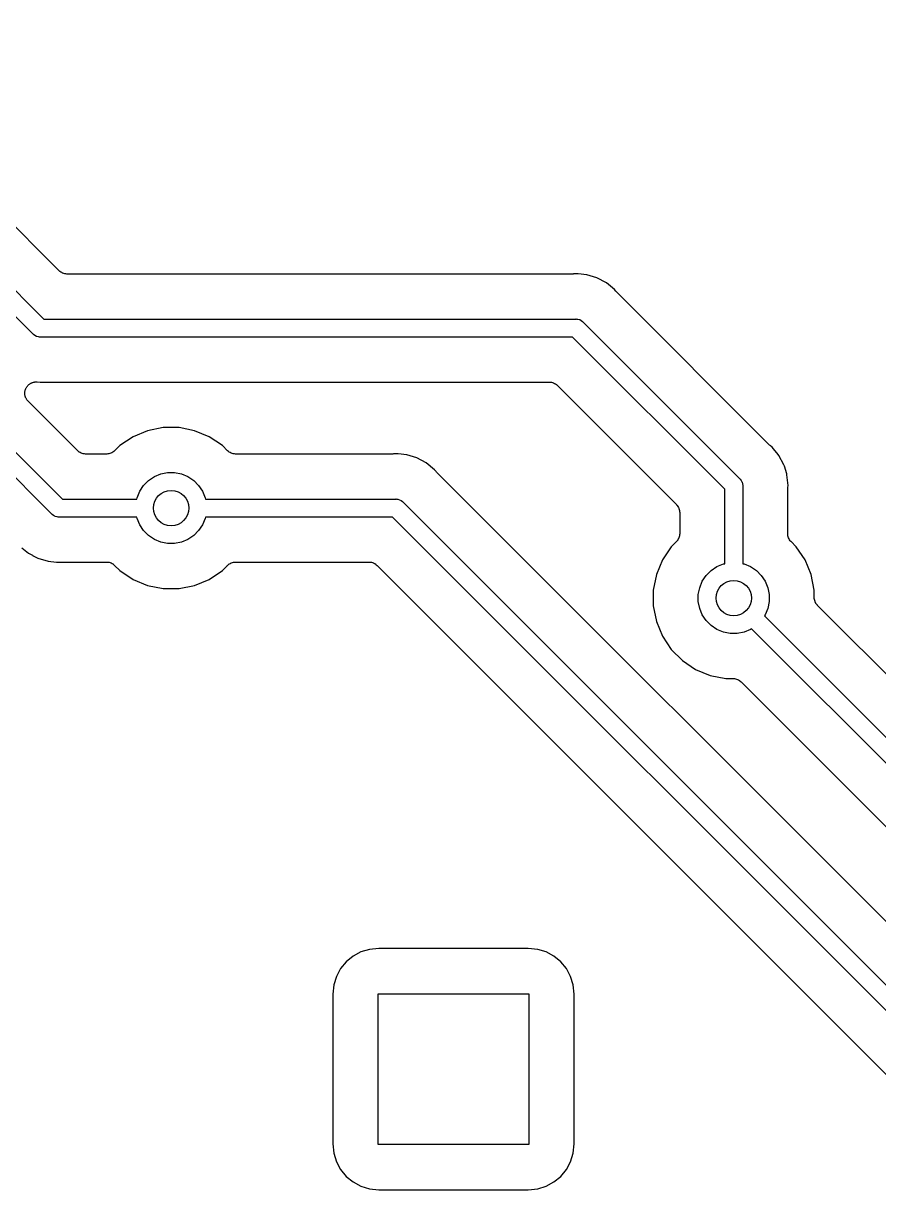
# Model space of a CAD drawing. Extents: x 1.71 to 9.75, y -6.32 to -1.22.
# Drawn here: x 6.774 to 7.154, y -4.823 to -4.305 of the extents above; entities that cross this region are included whole.
import ezdxf

# ---------------------------------------------------------------- set-up
doc = ezdxf.new("R2010")
doc.units = 0
doc.header["$MEASUREMENT"] = 0
doc.layers.add('BLACK', color=7, linetype='CONTINUOUS')

msp = doc.modelspace()

# ---------------------------------------------------------------- linework, layer by layer
at = {"layer": 'BLACK', "linetype": 'CONTINUOUS'}
for p, q in [((6.65201, -4.30461), (6.7834, -4.436)), ((6.77877, -4.44269), (6.64739, -4.3113)), ((6.79022, -4.41454), (6.71826, -4.34257)), ((6.79058, -4.41483), (6.79022, -4.41454)), ((6.79093, -4.41513), (6.79058, -4.41483)), ((6.79095, -4.41514), (6.79093, -4.41513)), ((6.79097, -4.41515), (6.79095, -4.41514)), ((6.79138, -4.41537), (6.79097, -4.41515)), ((6.79178, -4.4156), (6.79138, -4.41537)), ((6.79181, -4.4156), (6.79178, -4.4156)), ((6.79183, -4.41562), (6.79181, -4.4156)), ((6.79228, -4.41575), (6.79183, -4.41562)), ((6.79271, -4.41589), (6.79228, -4.41575)), ((6.79274, -4.41589), (6.79271, -4.41589)), ((6.79277, -4.4159), (6.79274, -4.41589)), ((6.79322, -4.41595), (6.79277, -4.4159)), ((6.79368, -4.416), (6.79322, -4.41595)), ((6.79374, -4.416), (6.79368, -4.416)), ((6.79375, -4.416), (6.79374, -4.416)), ((6.79374, -4.416), (6.79374, -4.416)), ((6.79374, -4.416), (6.79374, -4.416)), ((7.01858, -4.416), (6.79375, -4.416)), ((7.01879, -4.41598), (7.01858, -4.416)), ((7.019, -4.41598), (7.01879, -4.41598)), ((7.01907, -4.41598), (7.019, -4.41598)), ((7.02, -4.41588), (7.01907, -4.41598)), ((7.02093, -4.41598), (7.02, -4.41588)), ((7.0247, -4.41635), (7.02093, -4.41598)), ((7.02093, -4.41598), (7.02093, -4.41598)), ((7.02923, -4.41772), (7.0247, -4.41635)), ((7.0334, -4.41995), (7.02923, -4.41772)), ((7.03705, -4.42295), (7.0334, -4.41995)), ((7.03765, -4.42367), (7.03705, -4.42295)), ((7.0378, -4.42382), (7.03765, -4.42367)), ((7.03793, -4.42399), (7.0378, -4.42382)), ((7.03798, -4.42404), (7.03793, -4.42399)), ((7.10596, -4.49202), (7.03798, -4.42404)), ((6.71176, -4.43611), (6.79166, -4.516)), ((6.7834, -4.436), (7.0198, -4.436)), ((7.0198, -4.436), (7.02, -4.43598)), ((7.02, -4.43598), (7.0202, -4.436)), ((7.0202, -4.436), (7.0202, -4.436)), ((7.0202, -4.436), (7.02078, -4.43606)), ((7.02078, -4.43606), (7.02154, -4.43629)), ((7.02154, -4.43629), (7.02223, -4.43666)), ((7.02223, -4.43666), (7.02284, -4.43716)), ((7.02284, -4.43716), (7.02297, -4.43731)), ((7.02297, -4.43731), (7.09269, -4.50703)), ((6.78703, -4.52269), (6.70714, -4.4428)), ((6.7789, -4.44284), (6.77877, -4.44269)), ((6.77951, -4.44334), (6.7789, -4.44284)), ((6.7802, -4.44371), (6.77951, -4.44334)), ((6.78096, -4.44394), (6.7802, -4.44371)), ((6.78102, -4.44395), (6.78096, -4.44394)), ((6.78155, -4.444), (6.78102, -4.44395)), ((6.78174, -4.44402), (6.78155, -4.444)), ((6.78155, -4.444), (6.78155, -4.444)), ((6.78194, -4.444), (6.78174, -4.44402)), ((7.01834, -4.444), (6.78194, -4.444)), ((7.086, -4.51166), (7.01834, -4.444)), ((6.77516, -4.46772), (6.7752, -4.46749)), ((6.7752, -4.46749), (6.7753, -4.46725)), ((6.7753, -4.46725), (6.77538, -4.46701)), ((6.77538, -4.46701), (6.77549, -4.46681)), ((6.77549, -4.46681), (6.77558, -4.46659)), ((6.77558, -4.46659), (6.77572, -4.46638)), ((6.77572, -4.46638), (6.77584, -4.46616)), ((6.77584, -4.46616), (6.77599, -4.46597)), ((6.77599, -4.46597), (6.77613, -4.46578)), ((6.77613, -4.46578), (6.77631, -4.4656)), ((6.77631, -4.4656), (6.77647, -4.46541)), ((6.77647, -4.46541), (6.77665, -4.46526)), ((6.77665, -4.46526), (6.77682, -4.46509)), ((6.77682, -4.46509), (6.77703, -4.46495)), ((6.77703, -4.46495), (6.77723, -4.46479)), ((6.77723, -4.46479), (6.77744, -4.46468)), ((6.77744, -4.46468), (6.77763, -4.46455)), ((6.77763, -4.46455), (6.77787, -4.46445)), ((6.77787, -4.46445), (6.77809, -4.46434)), ((6.77809, -4.46434), (6.77832, -4.46427)), ((6.77832, -4.46427), (6.77854, -4.46418)), ((6.77854, -4.46418), (6.77878, -4.46413)), ((6.77878, -4.46413), (6.77902, -4.46406)), ((6.77902, -4.46406), (6.77926, -4.46404)), ((6.77926, -4.46404), (6.77949, -4.46399)), ((6.77949, -4.46399), (6.77975, -4.46399)), ((6.77975, -4.46399), (6.78, -4.46397)), ((6.78, -4.46397), (6.78023, -4.46399)), ((6.78023, -4.46399), (6.78047, -4.46399)), ((6.78047, -4.46399), (6.78174, -4.46412)), ((6.78174, -4.46412), (6.78268, -4.46402)), ((6.78268, -4.46402), (6.78275, -4.46402)), ((6.78275, -4.46402), (6.78296, -4.46402)), ((6.78296, -4.46402), (6.78317, -4.464)), ((6.78317, -4.464), (7.00799, -4.464)), ((7.00799, -4.464), (7.008, -4.464)), ((7.008, -4.464), (7.00801, -4.464)), ((7.00801, -4.464), (7.00801, -4.464)), ((7.00801, -4.464), (7.00806, -4.464)), ((7.00806, -4.464), (7.00852, -4.46405)), ((7.00852, -4.46405), (7.00898, -4.4641)), ((7.00898, -4.4641), (7.009, -4.46411)), ((7.009, -4.46411), (7.00903, -4.46411)), ((7.00903, -4.46411), (7.00947, -4.46425)), ((7.00947, -4.46425), (7.00991, -4.46438)), ((7.00991, -4.46438), (7.00993, -4.4644)), ((7.00993, -4.4644), (7.00996, -4.4644)), ((7.00996, -4.4644), (7.01036, -4.46463)), ((7.01036, -4.46463), (7.01077, -4.46485)), ((7.01077, -4.46485), (7.01079, -4.46486)), ((7.01079, -4.46486), (7.01081, -4.46487)), ((7.01081, -4.46487), (7.01117, -4.46517)), ((7.01117, -4.46517), (7.01152, -4.46546)), ((7.01152, -4.46546), (7.06454, -4.51848)), ((6.77498, -4.46891), (6.775, -4.46868)), ((6.775, -4.46917), (6.77498, -4.46891)), ((6.775, -4.46868), (6.77501, -4.46844)), ((6.775, -4.46942), (6.775, -4.46917)), ((6.77504, -4.46965), (6.775, -4.46942)), ((6.77501, -4.46844), (6.77506, -4.46819)), ((6.77506, -4.46989), (6.77504, -4.46965)), ((6.77506, -4.46819), (6.77508, -4.46794)), ((6.77513, -4.47013), (6.77506, -4.46989)), ((6.77508, -4.46794), (6.77516, -4.46772)), ((6.77518, -4.47038), (6.77513, -4.47013)), ((6.77527, -4.4706), (6.77518, -4.47038)), ((6.77534, -4.47082), (6.77527, -4.4706)), ((6.77545, -4.47105), (6.77534, -4.47082)), ((6.77555, -4.47128), (6.77545, -4.47105)), ((6.77568, -4.47148), (6.77555, -4.47128)), ((6.77579, -4.47169), (6.77568, -4.47148)), ((6.77594, -4.47189), (6.77579, -4.47169)), ((6.77608, -4.4721), (6.77594, -4.47189)), ((6.77625, -4.47227), (6.77608, -4.4721)), ((6.77639, -4.47245), (6.77625, -4.47227)), ((6.77644, -4.4725), (6.77639, -4.47245)), ((6.79848, -4.49454), (6.77644, -4.4725)), ((6.82957, -4.48563), (6.82307, -4.48832)), ((6.83648, -4.48425), (6.82957, -4.48563)), ((6.84352, -4.48425), (6.83648, -4.48425)), ((6.85043, -4.48563), (6.84352, -4.48425)), ((6.85693, -4.48832), (6.85043, -4.48563)), ((6.81721, -4.49223), (6.81491, -4.49454)), ((6.82307, -4.48832), (6.81721, -4.49223)), ((6.86279, -4.49223), (6.85693, -4.48832)), ((6.86509, -4.49454), (6.86279, -4.49223)), ((7.10613, -4.49216), (7.10596, -4.49202)), ((7.10627, -4.49231), (7.10613, -4.49216)), ((7.10633, -4.49235), (7.10627, -4.49231)), ((7.10705, -4.49295), (7.10633, -4.49235)), ((7.10765, -4.49367), (7.10705, -4.49295)), ((6.79883, -4.49483), (6.79848, -4.49454)), ((6.79919, -4.49513), (6.79883, -4.49483)), ((6.79921, -4.49514), (6.79919, -4.49513)), ((6.79923, -4.49515), (6.79921, -4.49514)), ((6.79964, -4.49537), (6.79923, -4.49515)), ((6.80004, -4.4956), (6.79964, -4.49537)), ((6.80007, -4.4956), (6.80004, -4.4956)), ((6.80009, -4.49562), (6.80007, -4.4956)), ((6.80053, -4.49575), (6.80009, -4.49562)), ((6.80097, -4.49589), (6.80053, -4.49575)), ((6.801, -4.49589), (6.80097, -4.49589)), ((6.80102, -4.4959), (6.801, -4.49589)), ((6.80148, -4.49595), (6.80102, -4.4959)), ((6.80194, -4.496), (6.80148, -4.49595)), ((6.80199, -4.496), (6.80194, -4.496)), ((6.802, -4.496), (6.80199, -4.496)), ((6.80199, -4.496), (6.80199, -4.496)), ((6.80201, -4.496), (6.802, -4.496)), ((6.81137, -4.496), (6.80201, -4.496)), ((6.81183, -4.49595), (6.81137, -4.496)), ((6.81229, -4.49591), (6.81183, -4.49595)), ((6.81232, -4.49591), (6.81229, -4.49591)), ((6.81234, -4.4959), (6.81232, -4.49591)), ((6.81279, -4.49577), (6.81234, -4.4959)), ((6.81323, -4.49564), (6.81279, -4.49577)), ((6.81325, -4.49563), (6.81323, -4.49564)), ((6.81328, -4.49562), (6.81325, -4.49563)), ((6.81369, -4.49541), (6.81328, -4.49562)), ((6.8141, -4.49519), (6.81369, -4.49541)), ((6.81412, -4.49518), (6.8141, -4.49519)), ((6.81414, -4.49516), (6.81412, -4.49518)), ((6.8145, -4.49487), (6.81414, -4.49516)), ((6.81486, -4.49458), (6.8145, -4.49487)), ((6.8149, -4.49455), (6.81486, -4.49458)), ((6.81491, -4.49454), (6.8149, -4.49455)), ((6.8149, -4.49455), (6.8149, -4.49455)), ((6.8149, -4.49455), (6.8149, -4.49455)), ((6.86545, -4.49483), (6.86509, -4.49454)), ((6.8658, -4.49513), (6.86545, -4.49483)), ((6.86582, -4.49514), (6.8658, -4.49513)), ((6.86584, -4.49515), (6.86582, -4.49514)), ((6.86625, -4.49537), (6.86584, -4.49515)), ((6.86666, -4.4956), (6.86625, -4.49537)), ((6.86668, -4.4956), (6.86666, -4.4956)), ((6.8667, -4.49562), (6.86668, -4.4956)), ((6.86715, -4.49575), (6.8667, -4.49562)), ((6.86759, -4.49589), (6.86715, -4.49575)), ((6.86761, -4.49589), (6.86759, -4.49589)), ((6.86764, -4.4959), (6.86761, -4.49589)), ((6.8681, -4.49595), (6.86764, -4.4959)), ((6.86856, -4.496), (6.8681, -4.49595)), ((6.86861, -4.496), (6.86856, -4.496)), ((6.86863, -4.496), (6.86861, -4.496)), ((6.86861, -4.496), (6.86861, -4.496)), ((6.86861, -4.496), (6.86861, -4.496)), ((6.93858, -4.496), (6.86863, -4.496)), ((6.93879, -4.49598), (6.93858, -4.496)), ((6.939, -4.49598), (6.93879, -4.49598)), ((6.93907, -4.49598), (6.939, -4.49598)), ((6.94, -4.49588), (6.93907, -4.49598)), ((6.94093, -4.49598), (6.94, -4.49588)), ((6.9447, -4.49635), (6.94093, -4.49598)), ((6.94093, -4.49598), (6.94093, -4.49598)), ((6.94923, -4.49772), (6.9447, -4.49635)), ((6.9534, -4.49995), (6.94923, -4.49772)), ((7.10976, -4.49625), (7.10765, -4.49367)), ((7.10765, -4.49367), (7.10765, -4.49367)), ((7.11005, -4.4966), (7.10976, -4.49625)), ((7.11228, -4.50077), (7.11005, -4.4966)), ((6.95705, -4.50295), (6.9534, -4.49995)), ((6.95765, -4.50367), (6.95705, -4.50295)), ((6.9578, -4.50382), (6.95765, -4.50367)), ((6.95793, -4.50399), (6.9578, -4.50382)), ((7.11249, -4.50145), (7.11228, -4.50077)), ((7.11352, -4.50485), (7.11249, -4.50145)), ((6.82777, -4.50996), (6.82996, -4.50777)), ((6.82996, -4.50777), (6.83254, -4.50604)), ((6.83254, -4.50604), (6.83541, -4.50486)), ((6.83541, -4.50486), (6.83845, -4.50425)), ((6.83845, -4.50425), (6.84155, -4.50425)), ((6.84155, -4.50425), (6.84459, -4.50486)), ((6.84459, -4.50486), (6.84746, -4.50604)), ((6.84746, -4.50604), (6.85004, -4.50777)), ((6.85004, -4.50777), (6.85223, -4.50996)), ((6.95798, -4.50404), (6.95793, -4.50399)), ((7.18848, -4.73454), (6.95798, -4.50404)), ((7.09269, -4.50703), (7.09284, -4.50716)), ((7.09284, -4.50716), (7.09334, -4.50777)), ((7.09334, -4.50777), (7.09363, -4.50831)), ((7.09363, -4.50831), (7.09371, -4.50846)), ((7.09371, -4.50846), (7.09394, -4.50922)), ((7.11352, -4.50486), (7.11352, -4.50485)), ((7.11365, -4.5053), (7.11352, -4.50486)), ((7.11412, -4.51), (7.11365, -4.5053)), ((6.82486, -4.51541), (6.82604, -4.51254)), ((6.82604, -4.51254), (6.82777, -4.50996)), ((6.85223, -4.50996), (6.85396, -4.51254)), ((6.85396, -4.51254), (6.85514, -4.51541)), ((7.086, -4.54474), (7.086, -4.51166)), ((7.09394, -4.50922), (7.09402, -4.51)), ((7.09402, -4.51), (7.094, -4.5102)), ((7.094, -4.5102), (7.094, -4.54474)), ((7.114, -4.51135), (7.11402, -4.51115)), ((7.114, -4.51142), (7.114, -4.51135)), ((7.114, -4.53137), (7.114, -4.51142)), ((7.11402, -4.51093), (7.11412, -4.51)), ((7.11402, -4.51115), (7.11402, -4.51093)), ((6.79166, -4.516), (6.82474, -4.516)), ((6.82474, -4.516), (6.82486, -4.51541)), ((6.85514, -4.51541), (6.85526, -4.516)), ((6.85526, -4.516), (6.9398, -4.516)), ((6.9398, -4.516), (6.94, -4.51598)), ((6.94, -4.51598), (6.9402, -4.516)), ((6.9402, -4.516), (6.9402, -4.516)), ((6.9402, -4.516), (6.94078, -4.51606)), ((6.94078, -4.51606), (6.94154, -4.51629)), ((6.94154, -4.51629), (6.94223, -4.51666)), ((6.94223, -4.51666), (6.94284, -4.51716)), ((6.94284, -4.51716), (6.94297, -4.51731)), ((6.94297, -4.51731), (7.18166, -4.756)), ((7.06454, -4.51848), (7.06455, -4.51849)), ((7.06455, -4.51849), (7.06455, -4.51849)), ((7.06455, -4.51849), (7.06455, -4.51849)), ((7.06455, -4.51849), (7.06458, -4.51853)), ((7.06458, -4.51853), (7.06487, -4.51889)), ((7.06487, -4.51889), (7.06516, -4.51925)), ((7.06516, -4.51925), (7.06518, -4.51927)), ((7.06518, -4.51927), (7.06519, -4.51929)), ((7.06519, -4.51929), (7.06541, -4.5197)), ((6.78716, -4.52284), (6.78703, -4.52269)), ((6.78777, -4.52334), (6.78716, -4.52284)), ((6.78832, -4.52364), (6.78777, -4.52334)), ((6.78846, -4.52371), (6.78832, -4.52364)), ((6.78922, -4.52394), (6.78846, -4.52371)), ((6.7893, -4.52395), (6.78922, -4.52394)), ((6.7898, -4.524), (6.7893, -4.52395)), ((6.79, -4.52402), (6.7898, -4.524)), ((6.7898, -4.524), (6.7898, -4.524)), ((6.7902, -4.524), (6.79, -4.52402)), ((6.82474, -4.524), (6.7902, -4.524)), ((6.82486, -4.52459), (6.82474, -4.524)), ((6.85526, -4.524), (6.85514, -4.52459)), ((6.93834, -4.524), (6.85526, -4.524)), ((7.17703, -4.76269), (6.93834, -4.524)), ((7.06541, -4.5197), (7.06562, -4.52011)), ((7.06562, -4.52011), (7.06563, -4.52013)), ((7.06563, -4.52013), (7.06564, -4.52016)), ((7.06564, -4.52016), (7.06577, -4.5206)), ((7.06577, -4.5206), (7.0659, -4.52104)), ((7.0659, -4.52104), (7.06591, -4.52107)), ((7.06591, -4.52107), (7.06591, -4.52109)), ((7.06591, -4.52109), (7.06595, -4.52155)), ((7.06595, -4.52155), (7.066, -4.52201)), ((7.066, -4.52201), (7.066, -4.53137)), ((6.82604, -4.52746), (6.82486, -4.52459)), ((6.82777, -4.53004), (6.82604, -4.52746)), ((6.85396, -4.52746), (6.85223, -4.53004)), ((6.85514, -4.52459), (6.85396, -4.52746)), ((6.82996, -4.53223), (6.82777, -4.53004)), ((6.83254, -4.53396), (6.82996, -4.53223)), ((6.83541, -4.53514), (6.83254, -4.53396)), ((6.84746, -4.53396), (6.84459, -4.53514)), ((6.85004, -4.53223), (6.84746, -4.53396)), ((6.85223, -4.53004), (6.85004, -4.53223)), ((7.06454, -4.53491), (7.06223, -4.53721)), ((7.06483, -4.53455), (7.06454, -4.53491)), ((7.06513, -4.5342), (7.06483, -4.53455)), ((7.06514, -4.53418), (7.06513, -4.5342)), ((7.06515, -4.53416), (7.06514, -4.53418)), ((7.06537, -4.53375), (7.06515, -4.53416)), ((7.0656, -4.53334), (7.06537, -4.53375)), ((7.06562, -4.5333), (7.0656, -4.53332)), ((7.0656, -4.53332), (7.0656, -4.53334)), ((7.06575, -4.53285), (7.06562, -4.5333)), ((7.06589, -4.53241), (7.06575, -4.53285)), ((7.0659, -4.53236), (7.06589, -4.53239)), ((7.06589, -4.53239), (7.06589, -4.53241)), ((7.06595, -4.5319), (7.0659, -4.53236)), ((7.066, -4.53144), (7.06595, -4.5319)), ((7.066, -4.53137), (7.066, -4.53139)), ((7.066, -4.53139), (7.066, -4.53139)), ((7.066, -4.53139), (7.066, -4.53139)), ((7.066, -4.53139), (7.066, -4.53144)), ((7.11404, -4.53183), (7.114, -4.53137)), ((7.11409, -4.53229), (7.11404, -4.53183)), ((7.11409, -4.53232), (7.11409, -4.53229)), ((7.1141, -4.53234), (7.11409, -4.53232)), ((7.11423, -4.53279), (7.1141, -4.53234)), ((7.11436, -4.53323), (7.11423, -4.53279)), ((7.11437, -4.53325), (7.11436, -4.53323)), ((7.11438, -4.53328), (7.11437, -4.53325)), ((7.11459, -4.53369), (7.11438, -4.53328)), ((7.11481, -4.5341), (7.11459, -4.53369)), ((7.11482, -4.53412), (7.11481, -4.5341)), ((7.11484, -4.53414), (7.11482, -4.53412)), ((7.11513, -4.5345), (7.11484, -4.53414)), ((7.11542, -4.53486), (7.11513, -4.5345)), ((7.11545, -4.5349), (7.11542, -4.53486)), ((7.11546, -4.53491), (7.11545, -4.5349)), ((7.11545, -4.5349), (7.11545, -4.5349)), ((7.11545, -4.5349), (7.11545, -4.5349)), ((7.11777, -4.53721), (7.11546, -4.53491)), ((6.77367, -4.53765), (6.7766, -4.54005)), ((6.7766, -4.54005), (6.7784, -4.54101)), ((6.83845, -4.53575), (6.83541, -4.53514)), ((6.84155, -4.53575), (6.83845, -4.53575)), ((6.84459, -4.53514), (6.84155, -4.53575)), ((7.06223, -4.53721), (7.05832, -4.54307)), ((7.12168, -4.54307), (7.11777, -4.53721)), ((6.7784, -4.54101), (6.77841, -4.54102)), ((6.77841, -4.54102), (6.78077, -4.54228)), ((6.78077, -4.54228), (6.7853, -4.54365)), ((6.7853, -4.54365), (6.78907, -4.54402)), ((6.78907, -4.54402), (6.78907, -4.54402)), ((6.78907, -4.54402), (6.79, -4.54412)), ((6.79, -4.54412), (6.79093, -4.54402)), ((6.79093, -4.54402), (6.791, -4.54402)), ((6.791, -4.54402), (6.79121, -4.54402)), ((6.79121, -4.54402), (6.79142, -4.544)), ((6.79142, -4.544), (6.81137, -4.544)), ((6.81137, -4.544), (6.81139, -4.544)), ((6.81139, -4.544), (6.81139, -4.544)), ((6.81139, -4.544), (6.81139, -4.544)), ((6.81139, -4.544), (6.81144, -4.544)), ((6.81144, -4.544), (6.8119, -4.54405)), ((6.8119, -4.54405), (6.81236, -4.5441)), ((6.81236, -4.5441), (6.81239, -4.54411)), ((6.81239, -4.54411), (6.81241, -4.54411)), ((6.81241, -4.54411), (6.81285, -4.54425)), ((6.81285, -4.54425), (6.8133, -4.54438)), ((6.8133, -4.54438), (6.81332, -4.5444)), ((6.81332, -4.5444), (6.81334, -4.5444)), ((6.81334, -4.5444), (6.81375, -4.54463)), ((6.81375, -4.54463), (6.81416, -4.54485)), ((6.81416, -4.54485), (6.81418, -4.54486)), ((6.81418, -4.54486), (6.8142, -4.54487)), ((6.8142, -4.54487), (6.81455, -4.54517)), ((6.81455, -4.54517), (6.81491, -4.54546)), ((6.86514, -4.54542), (6.8655, -4.54513)), ((6.8655, -4.54513), (6.86586, -4.54484)), ((6.86586, -4.54484), (6.86588, -4.54482)), ((6.86588, -4.54482), (6.8659, -4.54481)), ((6.8659, -4.54481), (6.86631, -4.54459)), ((6.86631, -4.54459), (6.86672, -4.54438)), ((6.86672, -4.54438), (6.86675, -4.54437)), ((6.86675, -4.54437), (6.86677, -4.54436)), ((6.86677, -4.54436), (6.86721, -4.54423)), ((6.86721, -4.54423), (6.86766, -4.5441)), ((6.86766, -4.5441), (6.86768, -4.54409)), ((6.86768, -4.54409), (6.86771, -4.54409)), ((6.86771, -4.54409), (6.86817, -4.54404)), ((6.86817, -4.54404), (6.86863, -4.544)), ((6.86863, -4.544), (6.92799, -4.544)), ((6.92799, -4.544), (6.928, -4.544)), ((6.928, -4.544), (6.92801, -4.544)), ((6.92801, -4.544), (6.92801, -4.544)), ((6.92801, -4.544), (6.92806, -4.544)), ((6.92806, -4.544), (6.92852, -4.54405)), ((6.92852, -4.54405), (6.92898, -4.5441)), ((6.92898, -4.5441), (6.929, -4.54411)), ((6.929, -4.54411), (6.92903, -4.54411)), ((6.92903, -4.54411), (6.92947, -4.54425)), ((6.92947, -4.54425), (6.92991, -4.54438)), ((6.92991, -4.54438), (6.92993, -4.5444)), ((6.92993, -4.5444), (6.92996, -4.5444)), ((6.92996, -4.5444), (6.93036, -4.54463)), ((6.93036, -4.54463), (6.93077, -4.54485)), ((6.93077, -4.54485), (6.93079, -4.54486)), ((6.93079, -4.54486), (6.93081, -4.54487)), ((6.93081, -4.54487), (6.93117, -4.54517)), ((6.93117, -4.54517), (6.93152, -4.54546)), ((7.05832, -4.54307), (7.05563, -4.54957)), ((7.08254, -4.54604), (7.08541, -4.54486)), ((7.08541, -4.54486), (7.086, -4.54474)), ((7.094, -4.54474), (7.09459, -4.54486)), ((7.09459, -4.54486), (7.09746, -4.54604)), ((7.12437, -4.54957), (7.12168, -4.54307)), ((6.81491, -4.54546), (6.81721, -4.54777)), ((6.81721, -4.54777), (6.82307, -4.55168)), ((6.85693, -4.55168), (6.86279, -4.54777)), ((6.86279, -4.54777), (6.86509, -4.54546)), ((6.86509, -4.54546), (6.8651, -4.54545)), ((6.8651, -4.54545), (6.86514, -4.54542)), ((6.8651, -4.54545), (6.8651, -4.54545)), ((6.8651, -4.54545), (6.8651, -4.54545)), ((6.93152, -4.54546), (7.16202, -4.77596)), ((7.05563, -4.54957), (7.05425, -4.55648)), ((7.07604, -4.55254), (7.07777, -4.54996)), ((7.07777, -4.54996), (7.07996, -4.54777)), ((7.07996, -4.54777), (7.08254, -4.54604)), ((7.09746, -4.54604), (7.10004, -4.54777)), ((7.10004, -4.54777), (7.10223, -4.54996)), ((7.10223, -4.54996), (7.10396, -4.55254)), ((7.12575, -4.55648), (7.12437, -4.54957)), ((6.82307, -4.55168), (6.82957, -4.55437)), ((6.82957, -4.55437), (6.83648, -4.55575)), ((6.84352, -4.55575), (6.85043, -4.55437)), ((6.85043, -4.55437), (6.85693, -4.55168)), ((7.07425, -4.55845), (7.07486, -4.55541)), ((7.07486, -4.55541), (7.07604, -4.55254)), ((7.10396, -4.55254), (7.10514, -4.55541)), ((7.10514, -4.55541), (7.10575, -4.55845)), ((6.83648, -4.55575), (6.84352, -4.55575)), ((7.05425, -4.55648), (7.05425, -4.56352)), ((7.07425, -4.56155), (7.07425, -4.55845)), ((7.10575, -4.55845), (7.10575, -4.56155)), ((7.12575, -4.55974), (7.12575, -4.55648)), ((7.12579, -4.56019), (7.12575, -4.55974)), ((7.12583, -4.56066), (7.12579, -4.56019)), ((7.12584, -4.56068), (7.12583, -4.56066)), ((7.12584, -4.56071), (7.12584, -4.56068)), ((7.12598, -4.56115), (7.12584, -4.56071)), ((7.05425, -4.56352), (7.05563, -4.57043)), ((7.07486, -4.56459), (7.07425, -4.56155)), ((7.07604, -4.56746), (7.07486, -4.56459)), ((7.10514, -4.56459), (7.10396, -4.56746)), ((7.10575, -4.56155), (7.10514, -4.56459)), ((7.12611, -4.56159), (7.12598, -4.56115)), ((7.12612, -4.56162), (7.12611, -4.56159)), ((7.12613, -4.56164), (7.12612, -4.56162)), ((7.12634, -4.56205), (7.12613, -4.56164)), ((7.12655, -4.56246), (7.12634, -4.56205)), ((7.12657, -4.56248), (7.12655, -4.56246)), ((7.12658, -4.5625), (7.12657, -4.56248)), ((7.12688, -4.56286), (7.12658, -4.5625)), ((7.12716, -4.56322), (7.12688, -4.56286)), ((7.1272, -4.56326), (7.12716, -4.56322)), ((7.12721, -4.56327), (7.1272, -4.56326)), ((7.1272, -4.56326), (7.1272, -4.56326)), ((7.1272, -4.56326), (7.1272, -4.56326)), ((7.19848, -4.63454), (7.12721, -4.56327)), ((7.05563, -4.57043), (7.05832, -4.57693)), ((7.07777, -4.57004), (7.07604, -4.56746)), ((7.07996, -4.57223), (7.07777, -4.57004)), ((7.10396, -4.56746), (7.10362, -4.56796)), ((7.10362, -4.56796), (7.19166, -4.656)), ((7.08254, -4.57396), (7.07996, -4.57223)), ((7.08541, -4.57514), (7.08254, -4.57396)), ((7.08845, -4.57575), (7.08541, -4.57514)), ((7.09155, -4.57575), (7.08845, -4.57575)), ((7.09459, -4.57514), (7.09155, -4.57575)), ((7.09746, -4.57396), (7.09459, -4.57514)), ((7.09796, -4.57362), (7.09746, -4.57396)), ((7.18703, -4.66269), (7.09796, -4.57362)), ((7.05832, -4.57693), (7.06223, -4.58279)), ((7.06223, -4.58279), (7.06721, -4.58777)), ((7.06721, -4.58777), (7.07307, -4.59168)), ((7.07307, -4.59168), (7.07957, -4.59437)), ((7.07957, -4.59437), (7.08648, -4.59575)), ((7.08648, -4.59575), (7.08974, -4.59575)), ((7.08974, -4.59575), (7.08975, -4.59575)), ((7.08975, -4.59575), (7.08975, -4.59575)), ((7.08975, -4.59575), (7.08975, -4.59575)), ((7.08975, -4.59575), (7.08981, -4.59575)), ((7.08981, -4.59575), (7.09027, -4.5958)), ((7.09027, -4.5958), (7.09072, -4.59585)), ((7.09072, -4.59585), (7.09075, -4.59585)), ((7.09075, -4.59585), (7.09078, -4.59586)), ((7.09078, -4.59586), (7.09122, -4.596)), ((7.09122, -4.596), (7.09166, -4.59613)), ((7.09166, -4.59613), (7.09168, -4.59614)), ((7.09168, -4.59614), (7.09171, -4.59615)), ((7.09171, -4.59615), (7.09211, -4.59638)), ((7.09211, -4.59638), (7.09252, -4.59659)), ((7.09252, -4.59659), (7.09254, -4.59661)), ((7.09254, -4.59661), (7.09256, -4.59662)), ((7.09256, -4.59662), (7.09291, -4.59692)), ((7.09291, -4.59692), (7.09327, -4.59721)), ((7.09327, -4.59721), (7.17202, -4.67596)), ((6.92811, -4.71612), (6.92434, -4.71727)), ((6.93228, -4.71571), (6.92811, -4.71612)), ((6.99872, -4.71571), (6.93228, -4.71571)), ((7.00289, -4.71612), (6.99872, -4.71571)), ((7.00666, -4.71727), (7.00289, -4.71612)), ((6.92087, -4.71913), (6.91782, -4.72162)), ((6.92434, -4.71727), (6.92087, -4.71913)), ((7.01013, -4.71913), (7.00666, -4.71727)), ((7.01318, -4.72162), (7.01013, -4.71913)), ((6.91533, -4.72467), (6.91347, -4.72814)), ((6.91782, -4.72162), (6.91533, -4.72467)), ((7.01567, -4.72467), (7.01318, -4.72162)), ((7.01753, -4.72814), (7.01567, -4.72467)), ((6.91347, -4.72814), (6.91232, -4.73191)), ((7.01868, -4.73191), (7.01753, -4.72814)), ((6.91232, -4.73191), (6.91191, -4.73608)), ((6.91191, -4.73608), (6.91191, -4.80252)), ((6.93204, -4.80276), (6.93204, -4.73584)), ((6.93204, -4.73584), (6.99896, -4.73584)), ((6.99896, -4.73584), (6.99896, -4.80276)), ((7.01909, -4.73608), (7.01868, -4.73191)), ((7.01909, -4.80252), (7.01909, -4.73608)), ((6.91191, -4.80252), (6.91232, -4.80669)), ((6.99896, -4.80276), (6.93204, -4.80276)), ((7.01868, -4.80669), (7.01909, -4.80252)), ((6.91232, -4.80669), (6.91347, -4.81046)), ((7.01753, -4.81046), (7.01868, -4.80669)), ((6.91347, -4.81046), (6.91533, -4.81393)), ((6.91533, -4.81393), (6.91782, -4.81698)), ((7.01318, -4.81698), (7.01567, -4.81393)), ((7.01567, -4.81393), (7.01753, -4.81046)), ((6.91782, -4.81698), (6.92087, -4.81947)), ((6.92087, -4.81947), (6.92434, -4.82133)), ((7.00666, -4.82133), (7.01013, -4.81947)), ((7.01013, -4.81947), (7.01318, -4.81698)), ((6.92434, -4.82133), (6.92811, -4.82248)), ((6.92811, -4.82248), (6.93228, -4.82289)), ((6.93228, -4.82289), (6.99872, -4.82289)), ((6.99872, -4.82289), (7.00289, -4.82248)), ((7.00289, -4.82248), (7.00666, -4.82133))]:
    msp.add_line(p, q, dxfattribs=at)
at = {"layer": 'BLACK'}
for centre in [(6.84, -4.52), (7.09, -4.56)]:
    msp.add_circle(centre, 0.00787, dxfattribs=at)

doc.saveas('drawing.dxf')
